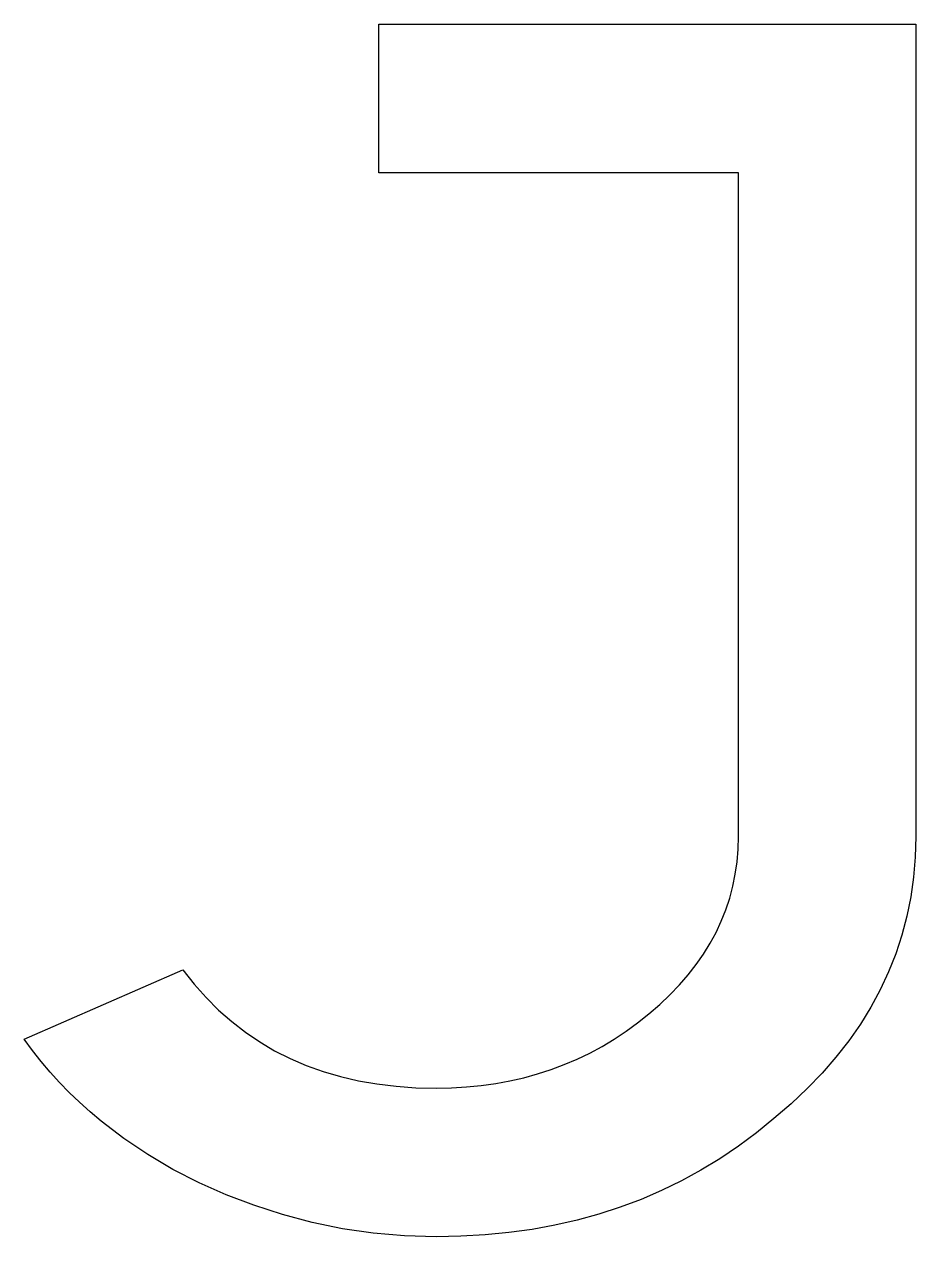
# Model space of a CAD drawing. Header units: metres. Extents: x 0 to 36.8, y 0 to 50.
import ezdxf

# ---------------------------------------------------------------- set-up
doc = ezdxf.new("R2010")
doc.units = ezdxf.units.M

msp = doc.modelspace()

# ---------------------------------------------------------------- linework, layer by layer
msp.add_lwpolyline([(36.769, 16.504), (36.746, 15.659), (36.677, 14.83), (36.563, 14.016), (36.403, 13.218), (36.198, 12.436), (35.946, 11.67), (35.649, 10.919), (35.306, 10.185), (34.918, 9.466), (34.484, 8.762), (34.004, 8.075), (33.478, 7.403), (32.907, 6.748), (32.29, 6.107), (31.628, 5.483), (30.919, 4.875), (30.196, 4.284), (29.452, 3.732), (28.69, 3.218), (27.907, 2.742), (27.105, 2.304), (26.284, 1.904), (25.443, 1.542), (24.582, 1.219), (23.702, 0.933), (22.802, 0.685), (21.883, 0.476), (20.944, 0.305), (19.985, 0.171), (19.007, 0.076), (18.009, 0.019), (16.992, 0), (15.679, 0.037), (14.389, 0.148), (13.12, 0.333), (11.873, 0.592), (10.655, 0.916), (9.471, 1.297), (8.322, 1.734), (7.208, 2.228), (6.132, 2.779), (5.101, 3.386), (4.113, 4.05), (3.169, 4.77), (2.715, 5.15), (2.278, 5.543), (1.858, 5.947), (1.454, 6.363), (1.066, 6.791), (0.694, 7.231), (0.339, 7.684), (0, 8.148), (6.546, 11.003), (7.011, 10.412), (7.501, 9.86), (8.017, 9.346), (8.557, 8.87), (9.122, 8.432), (9.712, 8.032), (10.328, 7.671), (10.968, 7.347), (11.633, 7.061), (12.324, 6.814), (13.039, 6.604), (13.78, 6.433), (14.545, 6.3), (15.336, 6.204), (16.151, 6.147), (16.992, 6.128), (17.622, 6.14), (18.241, 6.176), (18.849, 6.236), (19.446, 6.32), (20.033, 6.427), (20.608, 6.559), (21.173, 6.715), (21.727, 6.894), (22.27, 7.098), (22.802, 7.325), (23.323, 7.576), (23.834, 7.852), (24.333, 8.151), (24.822, 8.474), (25.299, 8.821), (25.766, 9.192), (26.213, 9.58), (26.631, 9.977), (27.02, 10.383), (27.381, 10.798), (27.712, 11.223), (28.015, 11.657), (28.289, 12.1), (28.534, 12.552), (28.75, 13.014), (28.938, 13.485), (29.096, 13.965), (29.226, 14.454), (29.327, 14.953), (29.399, 15.461), (29.442, 15.978), (29.457, 16.504), (29.457, 43.872), (14.624, 43.872), (14.624, 50), (36.769, 50), (36.769, 16.504)])

doc.saveas('drawing.dxf')
